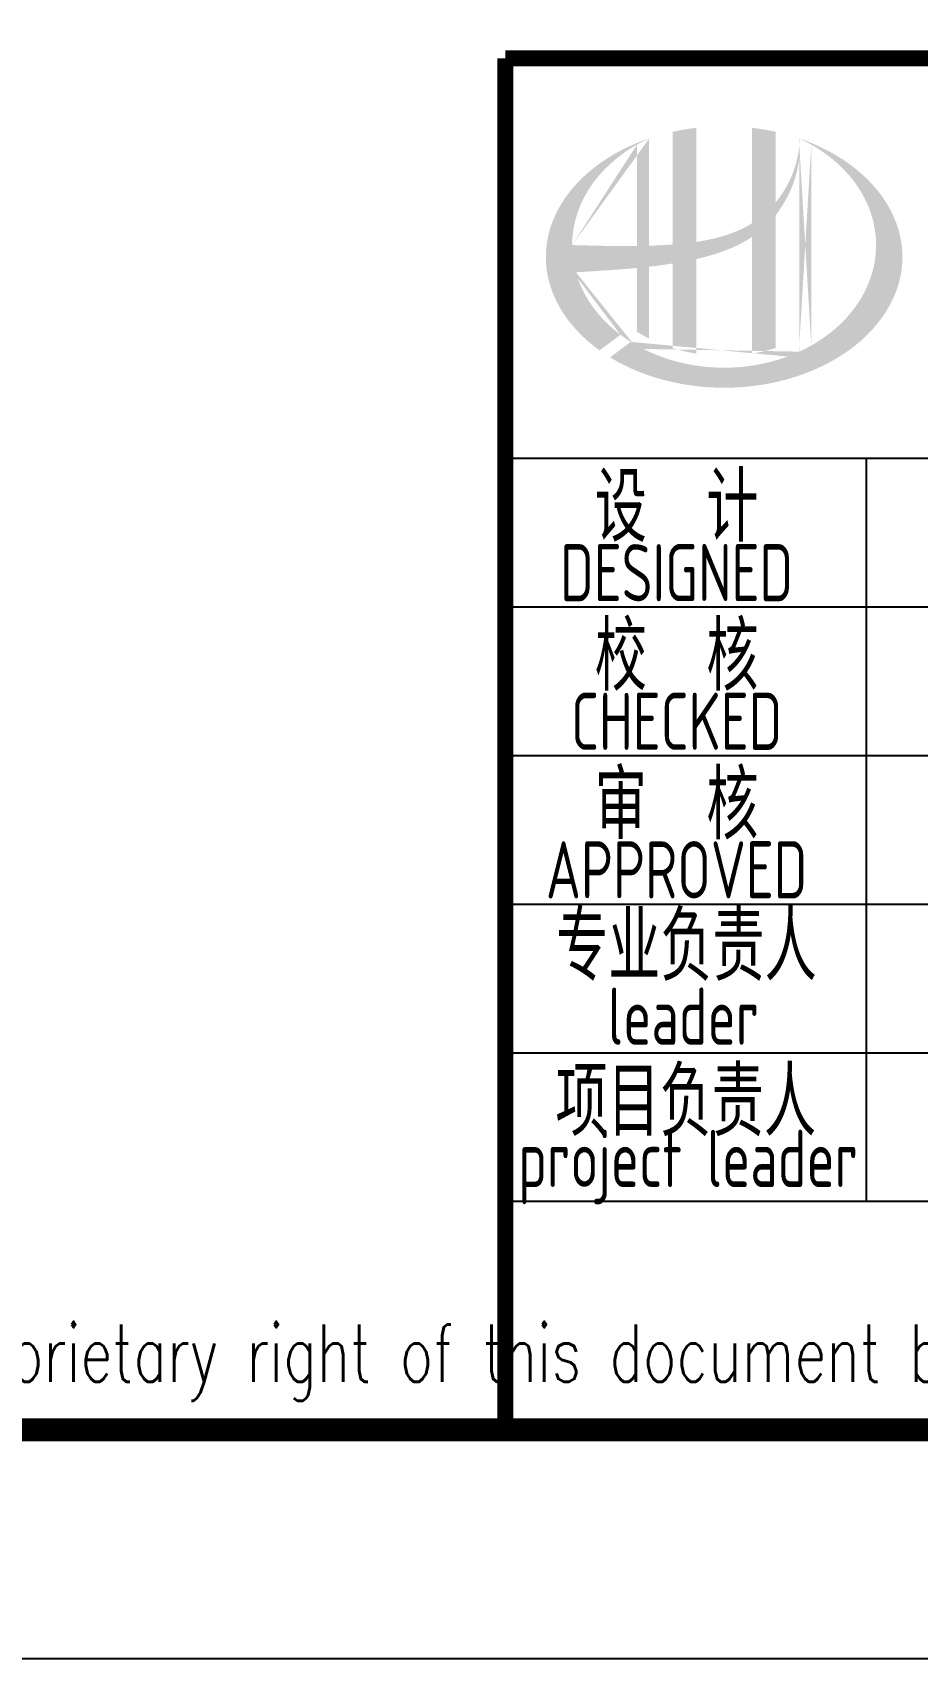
# Model space of a CAD drawing. Extents: x 5904849 to 6011887, y -826029 to -177002.
# Drawn here: x 5943181 to 5947053, y -634133 to -627021 of the extents above; entities that cross this region are included whole.
import ezdxf
from ezdxf.enums import TextEntityAlignment as Align

# ---------------------------------------------------------------- set-up
doc = ezdxf.new("R2010")
doc.units = 0
doc.header["$LTSCALE"] = 1000
doc.header["$MEASUREMENT"] = 0
doc.layers.get('0').update_dxf_attribs({"linetype": 'CONTINUOUS'})
doc.layers.add('PUB_TITLE', color=4, linetype='CONTINUOUS')
doc.styles.add('AHD', font='sceie.shx', dxfattribs={"width": 0.7, "bigfont": 'sceic.shx'})
doc.styles.add('ECEC_TQ', font='txt_l.shx', dxfattribs={"bigfont": 'hztxt_l.shx'})

msp = doc.modelspace()

# ---------------------------------------------------------------- hatches: boundary and pattern name
h = msp.add_hatch(color=256)
edge = h.paths.add_edge_path()
edge.add_spline(control_points=[(5946085.9, -628011.3), (5946092, -628010), (5946098.1, -628008.5), (5946147.2, -627996.6), (5946189.8, -627983.7), (5946264.8, -627952.5), (5946297.7, -627935.6), (5946328.6, -627915)], knot_values=[61.629012, 61.629012, 61.629012, 61.629012, 63.330431, 63.330431, 75.353634, 75.353634, 85.398649, 85.398649, 85.398649, 85.398649], degree=3, periodic=0)
edge.add_line((5946328.6, -627915), (5946328.6, -628425.2))
edge.add_spline(control_points=[(5946328.6, -628425.2), (5946345.7, -628422.5), (5946362.7, -628419.1), (5946397.5, -628411.1), (5946415.2, -628406.2), (5946432.6, -628400.8)], knot_values=[4.908456, 4.908456, 4.908456, 4.908456, 4.992821, 4.992821, 5.083034, 5.083034, 5.083034, 5.083034], degree=3, periodic=0)
edge.add_line((5946432.6, -628400.8), (5946432.6, -627819.4))
edge.add_spline(control_points=[(5946432.6, -627819.4), (5946441.2, -627808.4), (5946449.4, -627797.1), (5946475.5, -627757.4), (5946491.2, -627727.5), (5946520.4, -627654.7), (5946531.6, -627610.9), (5946536.3, -627565.6), (5946536.4, -627564.3), (5946536.6, -627563)], knot_values=[97.991744, 97.991744, 97.991744, 97.991744, 101.64219, 101.64219, 110.337975, 110.337975, 121.934322, 121.934322, 122.270691, 122.270691, 122.270691, 122.270691], degree=3, periodic=0)
edge.add_line((5946536.6, -627563), (5946536.6, -627492.6))
edge.add_spline(control_points=[(5946536.6, -627492.6), (5946536.5, -627500.2), (5946536.1, -627507.9), (5946535.5, -627515.6)], knot_values=[126.194075, 126.194075, 126.194075, 126.194075, 128.396762, 128.396762, 128.396762, 128.396762], degree=3, periodic=0)
edge.add_spline(control_points=[(5946535.5, -627515.6), (5946535.1, -627521.8), (5946534.5, -627528), (5946533.7, -627534.2)], knot_values=[124.417049, 124.417049, 124.417049, 124.417049, 126.194075, 126.194075, 126.194075, 126.194075], degree=3, periodic=0)
edge.add_spline(control_points=[(5946533.7, -627534.2), (5946532.5, -627543.4), (5946531.1, -627552.5), (5946529.3, -627561.6)], knot_values=[121.80529, 121.80529, 121.80529, 121.80529, 124.417049, 124.417049, 124.417049, 124.417049], degree=3, periodic=0)
edge.add_spline(control_points=[(5946529.3, -627561.6), (5946526.9, -627573.7), (5946524, -627585.8), (5946520.5, -627597.9)], knot_values=[118.31574, 118.31574, 118.31574, 118.31574, 121.80529, 121.80529, 121.80529, 121.80529], degree=3, periodic=0)
edge.add_spline(control_points=[(5946520.5, -627597.9), (5946517, -627610), (5946512.9, -627622), (5946508.4, -627633.9)], knot_values=[114.795988, 114.795988, 114.795988, 114.795988, 118.31574, 118.31574, 118.31574, 118.31574], degree=3, periodic=0)
edge.add_spline(control_points=[(5946508.4, -627633.9), (5946503.9, -627645.6), (5946498.9, -627657.1), (5946493.5, -627668.4)], knot_values=[111.329641, 111.329641, 111.329641, 111.329641, 114.795988, 114.795988, 114.795988, 114.795988], degree=3, periodic=0)
edge.add_spline(control_points=[(5946493.5, -627668.4), (5946488, -627680), (5946481.9, -627691.3), (5946475.5, -627702.4)], knot_values=[107.79529, 107.79529, 107.79529, 107.79529, 111.329641, 111.329641, 111.329641, 111.329641], degree=3, periodic=0)
edge.add_spline(control_points=[(5946475.5, -627702.4), (5946469.2, -627713.2), (5946462.5, -627723.8), (5946455.3, -627734.1)], knot_values=[104.343579, 104.343579, 104.343579, 104.343579, 107.79529, 107.79529, 107.79529, 107.79529], degree=3, periodic=0)
edge.add_spline(control_points=[(5946455.3, -627734.1), (5946448.1, -627744.4), (5946440.5, -627754.5), (5946432.6, -627764.2)], knot_values=[100.8507, 100.8507, 100.8507, 100.8507, 104.343579, 104.343579, 104.343579, 104.343579], degree=3, periodic=0)
edge.add_line((5946432.6, -627764.2), (5946432.6, -627454.9))
edge.add_spline(control_points=[(5946432.6, -627454.9), (5946398.5, -627447.3), (5946363.7, -627441.5), (5946328.6, -627437.4)], knot_values=[4.423999, 4.423999, 4.423999, 4.423999, 4.558741, 4.558741, 4.558741, 4.558741], degree=3, periodic=0)
edge.add_line((5946328.6, -627437.4), (5946328.6, -627855.5))
edge.add_spline(control_points=[(5946328.6, -627855.5), (5946256.6, -627900.1), (5946172.4, -627923.3), (5946085.9, -627936.3)], knot_values=[63.246215, 63.246215, 63.246215, 63.246215, 87.689124, 87.689124, 87.689124, 87.689124], degree=3, periodic=0)
edge.add_line((5946085.9, -627936.3), (5946085.9, -627437.4))
edge.add_spline(control_points=[(5946085.9, -627437.4), (5946050.7, -627441.5), (5946015.9, -627447.3), (5945981.9, -627454.9)], knot_values=[4.866038, 4.866038, 4.866038, 4.866038, 5.000777, 5.000777, 5.000777, 5.000777], degree=3, periodic=0)
edge.add_line((5945981.9, -627454.9), (5945981.9, -627947.7))
edge.add_spline(control_points=[(5945981.9, -627947.7), (5945980.2, -627947.9), (5945945.3, -627950.5), (5945910.6, -627952.3), (5945877.9, -627953.3)], knot_values=[43.657356, 43.657356, 43.657356, 43.657356, 44.134253, 53.497092, 53.497092, 53.497092, 53.497092], degree=3, periodic=0)
edge.add_line((5945877.9, -627953.3), (5945877.9, -627484.2))
edge.add_spline(control_points=[(5945877.9, -627484.2), (5945860.8, -627490), (5945844.1, -627496.3), (5945827.7, -627503)], knot_values=[5.14157, 5.14157, 5.14157, 5.14157, 5.212921, 5.212921, 5.212921, 5.212921], degree=3, periodic=0)
edge.add_spline(control_points=[(5945827.7, -627503), (5945820.8, -627505.9), (5945813.9, -627508.8), (5945781.7, -627523), (5945757.2, -627535.2), (5945733.7, -627548.4)], knot_values=[5.212921, 5.212921, 5.212921, 5.212921, 5.24296, 5.24296, 5.355623, 5.355623, 5.355623, 5.355623], degree=3, periodic=0)
edge.add_spline(control_points=[(5945733.7, -627548.4), (5945718.8, -627556.8), (5945704.4, -627565.5), (5945690.4, -627574.6)], knot_values=[5.355623, 5.355623, 5.355623, 5.355623, 5.426974, 5.426974, 5.426974, 5.426974], degree=3, periodic=0)
edge.add_spline(control_points=[(5945690.4, -627574.6), (5945683, -627579.4), (5945675.7, -627584.4), (5945662.2, -627593.8), (5945656, -627598.4), (5945649.8, -627603)], knot_values=[5.426974, 5.426974, 5.426974, 5.426974, 5.464765, 5.464765, 5.498325, 5.498325, 5.498325, 5.498325], degree=3, periodic=0)
edge.add_spline(control_points=[(5945649.8, -627603), (5945623.8, -627622.5), (5945599.7, -627643.4), (5945577.8, -627665.4)], knot_values=[5.498325, 5.498325, 5.498325, 5.498325, 5.641027, 5.641027, 5.641027, 5.641027], degree=3, periodic=0)
edge.add_spline(control_points=[(5945577.8, -627665.4), (5945570.8, -627672.4), (5945564, -627679.5), (5945543.6, -627702.1), (5945530.7, -627717.9), (5945518.9, -627734.1)], knot_values=[5.641027, 5.641027, 5.641027, 5.641027, 5.686569, 5.686569, 5.783729, 5.783729, 5.783729, 5.783729], degree=3, periodic=0)
edge.add_spline(control_points=[(5945518.9, -627734.1), (5945503.8, -627754.9), (5945490.5, -627776.3), (5945477.4, -627801.2), (5945475.8, -627804.4), (5945474.2, -627807.6)], knot_values=[5.783729, 5.783729, 5.783729, 5.783729, 5.908374, 5.908374, 5.92643, 5.92643, 5.92643, 5.92643], degree=3, periodic=0)
edge.add_spline(control_points=[(5945474.2, -627807.6), (5945461.7, -627832.7), (5945451.7, -627858.4), (5945444.2, -627884.3)], knot_values=[5.92643, 5.92643, 5.92643, 5.92643, 6.069132, 6.069132, 6.069132, 6.069132], degree=3, periodic=0)
edge.add_spline(control_points=[(5945444.2, -627884.3), (5945440.9, -627895.4), (5945438.2, -627906.6), (5945432.8, -627932.7), (5945430.5, -627947.8), (5945429.1, -627962.8)], knot_values=[6.069132, 6.069132, 6.069132, 6.069132, 6.130179, 6.130179, 6.211834, 6.211834, 6.211834, 6.211834], degree=3, periodic=0)
edge.add_spline(control_points=[(5945429.1, -627962.8), (5945427.9, -627976), (5945427.2, -627989.2), (5945427.2, -628002.4)], knot_values=[6.211834, 6.211834, 6.211834, 6.211834, 6.283185, 6.283185, 6.283185, 6.283185], degree=3, periodic=0)
edge.add_spline(control_points=[(5945427.2, -628002.4), (5945427.2, -628011.7), (5945427.5, -628021), (5945428.2, -628030.4)], knot_values=[6.283185, 6.283185, 6.283185, 6.283185, 6.333655, 6.333655, 6.333655, 6.333655], degree=3, periodic=0)
edge.add_spline(control_points=[(5945428.2, -628030.4), (5945429.4, -628049), (5945431.9, -628067.6), (5945435.7, -628086.1)], knot_values=[6.333655, 6.333655, 6.333655, 6.333655, 6.434594, 6.434594, 6.434594, 6.434594], degree=3, periodic=0)
edge.add_spline(control_points=[(5945435.7, -628086.1), (5945435.9, -628087.4), (5945436.2, -628088.6), (5945440.1, -628107.1), (5945444.9, -628124.3), (5945450.8, -628141.3)], knot_values=[6.434594, 6.434594, 6.434594, 6.434594, 6.441278, 6.441278, 6.535532, 6.535532, 6.535532, 6.535532], degree=3, periodic=0)
edge.add_spline(control_points=[(5945450.8, -628141.3), (5945457, -628159.5), (5945464.5, -628177.5), (5945473.3, -628195.3)], knot_values=[6.535532, 6.535532, 6.535532, 6.535532, 6.636471, 6.636471, 6.636471, 6.636471], degree=3, periodic=0)
edge.add_spline(control_points=[(5945473.3, -628195.3), (5945475.5, -628199.8), (5945477.8, -628204.3), (5945487.1, -628221.9), (5945494.8, -628235), (5945503.2, -628247.8)], knot_values=[6.636471, 6.636471, 6.636471, 6.636471, 6.661894, 6.661894, 6.73741, 6.73741, 6.73741, 6.73741], degree=3, periodic=0)
edge.add_spline(control_points=[(5945503.2, -628247.8), (5945514.4, -628265), (5945526.7, -628281.8), (5945540.3, -628298.1)], knot_values=[6.73741, 6.73741, 6.73741, 6.73741, 6.838349, 6.838349, 6.838349, 6.838349], degree=3, periodic=0)
edge.add_spline(control_points=[(5945540.3, -628298.1), (5945546.2, -628305.3), (5945552.3, -628312.4), (5945566.8, -628328.3), (5945575.4, -628337.1), (5945584.3, -628345.8)], knot_values=[6.838349, 6.838349, 6.838349, 6.838349, 6.88251, 6.88251, 6.939288, 6.939288, 6.939288, 6.939288], degree=3, periodic=0)
edge.add_spline(control_points=[(5945584.3, -628345.8), (5945600, -628361.2), (5945616.9, -628376), (5945634.8, -628390.2)], knot_values=[6.939288, 6.939288, 6.939288, 6.939288, 7.040227, 7.040227, 7.040227, 7.040227], degree=3, periodic=0)
edge.add_spline(control_points=[(5945634.8, -628390.2), (5945643.7, -628397.3), (5945652.9, -628404.2), (5945662.4, -628411)], knot_values=[7.040227, 7.040227, 7.040227, 7.040227, 7.090696, 7.090696, 7.090696, 7.090696], degree=3, periodic=0)
edge.add_line((5945662.4, -628411), (5945753.5, -628342.6))
edge.add_ellipse((5946207.2, -627950.4), major_axis=(665, 0), ratio=0.806676, start_angle=192.81901, end_angle=226.98533, ccw=False)
edge.add_spline(control_points=[(5945558.8, -628069.4), (5945582.8, -628067.9), (5945606.9, -628066.5), (5945695.6, -628061), (5945760.4, -628056.6), (5945825.9, -628050.3)], knot_values=[11.398263, 11.398263, 11.398263, 11.398263, 18.40729, 18.40729, 37.18094, 37.18094, 37.18094, 37.18094], degree=3, periodic=0)
edge.add_line((5945825.9, -628050.3), (5945825.9, -628329.4))
edge.add_spline(control_points=[(5945825.9, -628329.4), (5945829.4, -628331.6), (5945833, -628333.8), (5945850, -628344), (5945863.8, -628351.6), (5945877.9, -628358.7)], knot_values=[4.049945, 4.049945, 4.049945, 4.049945, 4.072021, 4.072021, 4.153257, 4.153257, 4.153257, 4.153257], degree=3, periodic=0)
edge.add_line((5945877.9, -628358.7), (5945877.9, -628044.9))
edge.add_spline(control_points=[(5945877.9, -628044.9), (5945910.1, -628041.2), (5945942.5, -628036.9), (5945977.3, -628031.6), (5945979.6, -628031.2), (5945981.9, -628030.9)], knot_values=[42.135009, 42.135009, 42.135009, 42.135009, 51.307228, 51.307228, 51.948574, 51.948574, 51.948574, 51.948574], degree=3, periodic=0)
edge.add_line((5945981.9, -628030.9), (5945981.9, -628400.8))
edge.add_spline(control_points=[(5945981.9, -628400.8), (5946015.5, -628411.3), (5946050.4, -628419.5), (5946085.9, -628425.2)], knot_values=[4.34174, 4.34174, 4.34174, 4.34174, 4.516316, 4.516316, 4.516316, 4.516316], degree=3, periodic=0)
edge.add_line((5946085.9, -628425.2), (5946085.9, -628011.3))
edge = h.paths.add_edge_path(flags=16)
edge.add_ellipse((5946207.2, -627950.4), major_axis=(665, 0), ratio=0.806676, start_angle=124.98746, end_angle=179.99898, ccw=False)
edge.add_line((5945825.9, -627510.9), (5945825.9, -627954.5))
edge.add_spline(control_points=[(5945825.9, -627954.5), (5945730.5, -627955.8), (5945636.6, -627952.7), (5945542.2, -627950.4)], knot_values=[11.27373, 11.27373, 11.27373, 11.27373, 38.687513, 38.687513, 38.687513, 38.687513], degree=3, periodic=0)
edge = h.paths.add_edge_path()
edge.add_spline(control_points=[(5945708.4, -628441.5), (5945739.4, -628460.5), (5945772.6, -628477.8), (5945857.2, -628515), (5945910.5, -628532.9), (5946021.2, -628559.4), (5946078.7, -628568.1), (5946194.8, -628575.9), (5946253.5, -628575), (5946369, -628563.5), (5946425.9, -628553), (5946534.9, -628522.9), (5946587.1, -628503.4), (5946684, -628456.5), (5946728.8, -628429.2), (5946808.7, -628368.2), (5946843.9, -628334.6), (5946903.2, -628263.2), (5946927.3, -628225.3), (5946963.7, -628147.2), (5946976, -628106.9), (5946988.6, -628025.7), (5946988.9, -627984.8), (5946977.4, -627903.3), (5946965.6, -627862.8), (5946930, -627784), (5946906.2, -627745.8), (5946847.4, -627673.7), (5946812.3, -627639.7), (5946732.5, -627578.1), (5946687.8, -627550.4), (5946606.6, -627510.6), (5946572.2, -627496.4), (5946536.6, -627484.2)], knot_values=[0.886421, 0.886421, 0.886421, 0.886421, 1.040557, 1.040557, 1.261172, 1.261172, 1.481788, 1.481788, 1.702404, 1.702404, 1.92302, 1.92302, 2.143636, 2.143636, 2.364252, 2.364252, 2.584868, 2.584868, 2.805484, 2.805484, 3.026099, 3.026099, 3.246715, 3.246715, 3.46852, 3.46852, 3.690325, 3.690325, 3.91213, 3.91213, 4.133935, 4.133935, 4.283209, 4.283209, 4.283209, 4.283209], degree=3, periodic=0)
edge.add_line((5946536.6, -627484.2), (5946536.6, -627484.2))
edge.add_spline(control_points=[(5946536.6, -627484.3), (5946536.6, -627487.1), (5946536.6, -627489.8), (5946536.6, -627492.6)], knot_values=[128.396762, 128.396762, 128.396762, 128.396762, 129.192193, 129.192193, 129.192193, 129.192193], degree=3, periodic=0)
edge.add_line((5946536.6, -627492.6), (5946536.6, -628416.4))
edge.add_ellipse((5946207.2, -627950.4), major_axis=(665, 0), ratio=0.806676, start_angle=232.10542, end_angle=299.68334, ccw=False)
edge.add_line((5945798.8, -628373.7), (5945708.4, -628441.5))
edge = h.paths.add_edge_path(flags=16)
edge.add_ellipse((5946207.2, -627950.4), major_axis=(665, 0), ratio=0.806676, start_angle=304.98746, end_angle=415.01211, ccw=False)
edge.add_line((5946588.6, -628389.9), (5946588.6, -627510.9))

# ---------------------------------------------------------------- linework, layer by layer
for p, q in [((5945249.4, -628883), (5956249.4, -628883)), ((5946829.4, -632133), (5946829.4, -628883)), ((5946829.4, -632133), (5946829.4, -628883)), ((5946829.4, -632133), (5946829.4, -628883)), ((5945249.4, -629533), (5950749.4, -629533)), ((5945249.4, -630183), (5950749.4, -630183)), ((5945249.4, -630833), (5950749.4, -630833)), ((5945249.4, -631483), (5950749.4, -631483)), ((5945249.4, -632133), (5963249.4, -632133)), ((5945249.4, -633133), (5963249.4, -633133))]:
    msp.add_line(p, q)
at = {"const_width": 70}
for points in [[(5945249.4, -627133), (5945249.4, -633133)], [(5963249.4, -627133), (5945249.4, -627133)]]:
    msp.add_lwpolyline(points, dxfattribs=at)
at = {"layer": 'PUB_TITLE', "color": 4}
msp.add_lwpolyline([(5904849.4, -634133), (5964249.4, -634133), (5964249.4, -592133), (5904849.4, -592133)], close=True, dxfattribs=at)
at = {"layer": 'PUB_TITLE', "color": 4, "const_width": 100}
msp.add_lwpolyline([(5907349.4, -633133), (5963249.4, -633133), (5963249.4, -593133), (5907349.4, -593133)], close=True, dxfattribs=at)

# ---------------------------------------------------------------- texts
for s, height, style, width, p in [('设  计', 300, 'AHD', 0.8, (5945999.4, -629083)), ('设  计', 300, 'AHD', 0.8, (5945999.4, -629083)), ('DESIGNED', 250, 'AHD', 0.8, (5945999.4, -629383)), ('DESIGNED', 250, 'AHD', 0.8, (5945999.4, -629383)), ('校  核', 300, 'AHD', 0.8, (5945999.4, -629733)), ('校  核', 300, 'AHD', 0.8, (5945999.4, -629733)), ('CHECKED', 250, 'AHD', 0.8, (5945999.4, -630033)), ('CHECKED', 250, 'AHD', 0.8, (5945999.4, -630033)), ('审  核', 300, 'AHD', 0.8, (5945999.4, -630383)), ('审  核', 300, 'AHD', 0.8, (5945999.4, -630383)), ('APPROVED', 250, 'AHD', 0.8, (5945999.4, -630683)), ('APPROVED', 250, 'AHD', 0.8, (5945999.4, -630683)), ('专业负责人', 300, 'AHD', 0.8, (5946042.3, -631003)), ('leader', 250, 'AHD', 0.8, (5946029.4, -631323)), ('项目负责人', 300, 'AHD', 0.8, (5946039.4, -631683)), ('project leader', 250, 'AHD', 0.8, (5946049.4, -631983)), ('The proprietary right of this document belongs to Anhui Huadong Chemical And Medical Engineering  Co.,Ltd.  and any replication or transfer to the 3rd. side is forbidden without its permission. ', 250, 'ECEC_TQ', 0.72, (5954249.4, -632833))]:
    msp.add_text(s, height=height, dxfattribs=dict(style=style, width=width)).set_placement(p, align=Align.MIDDLE)

doc.saveas('drawing.dxf')
